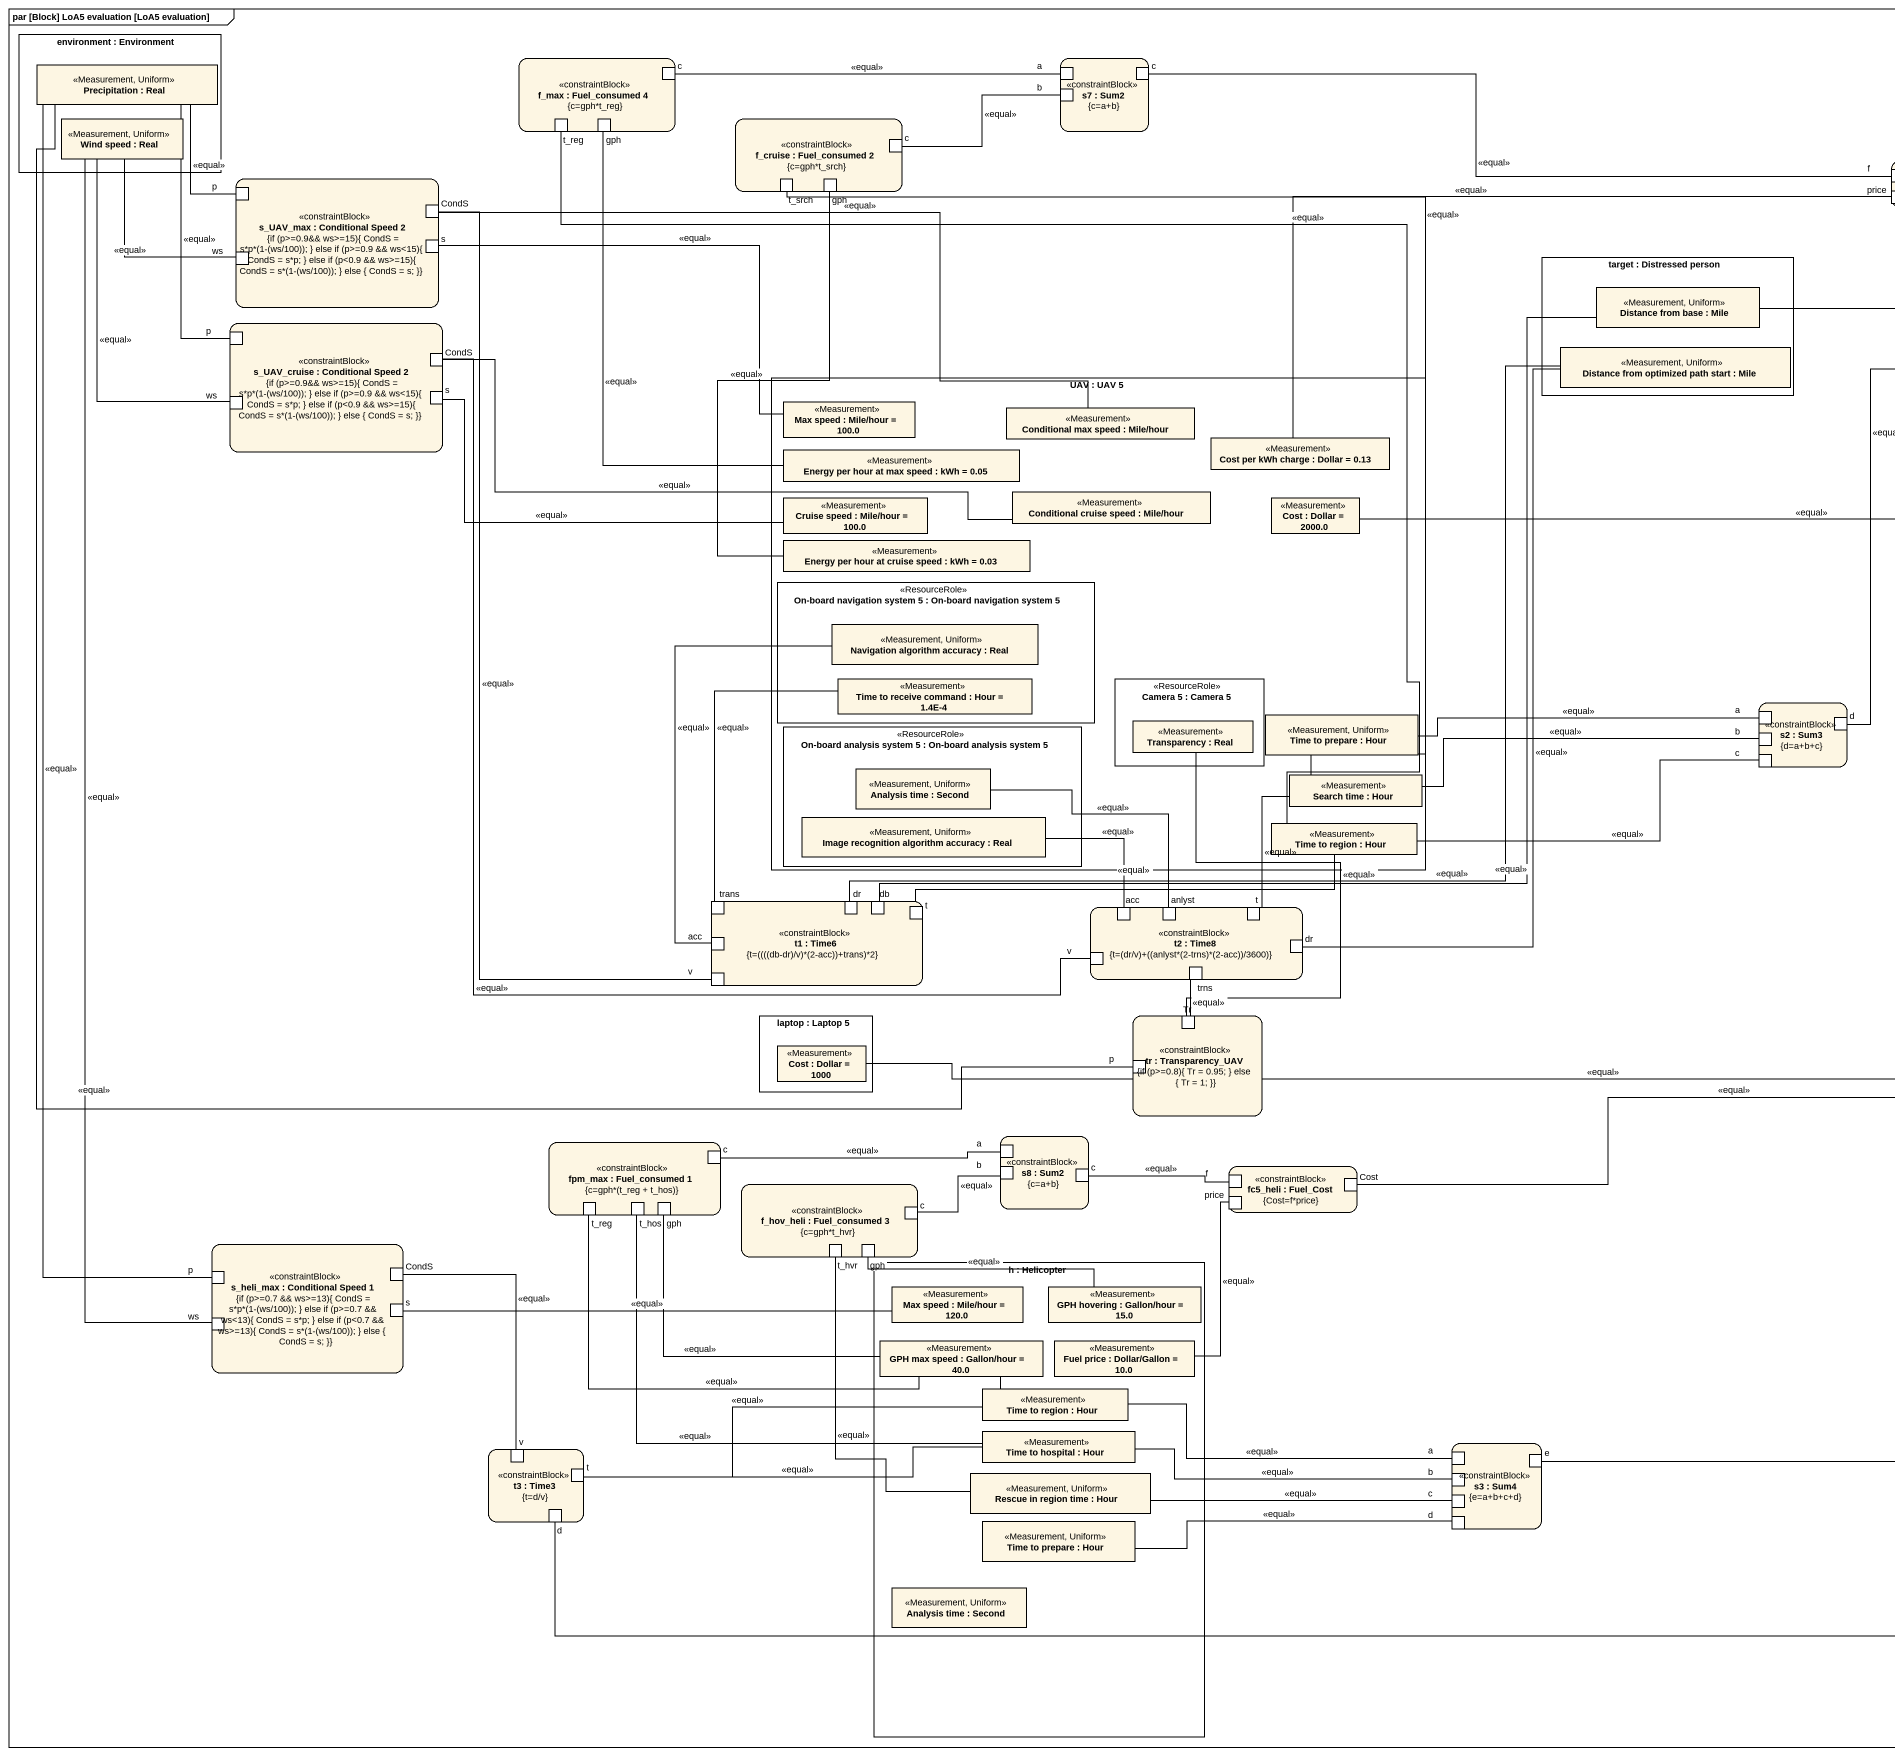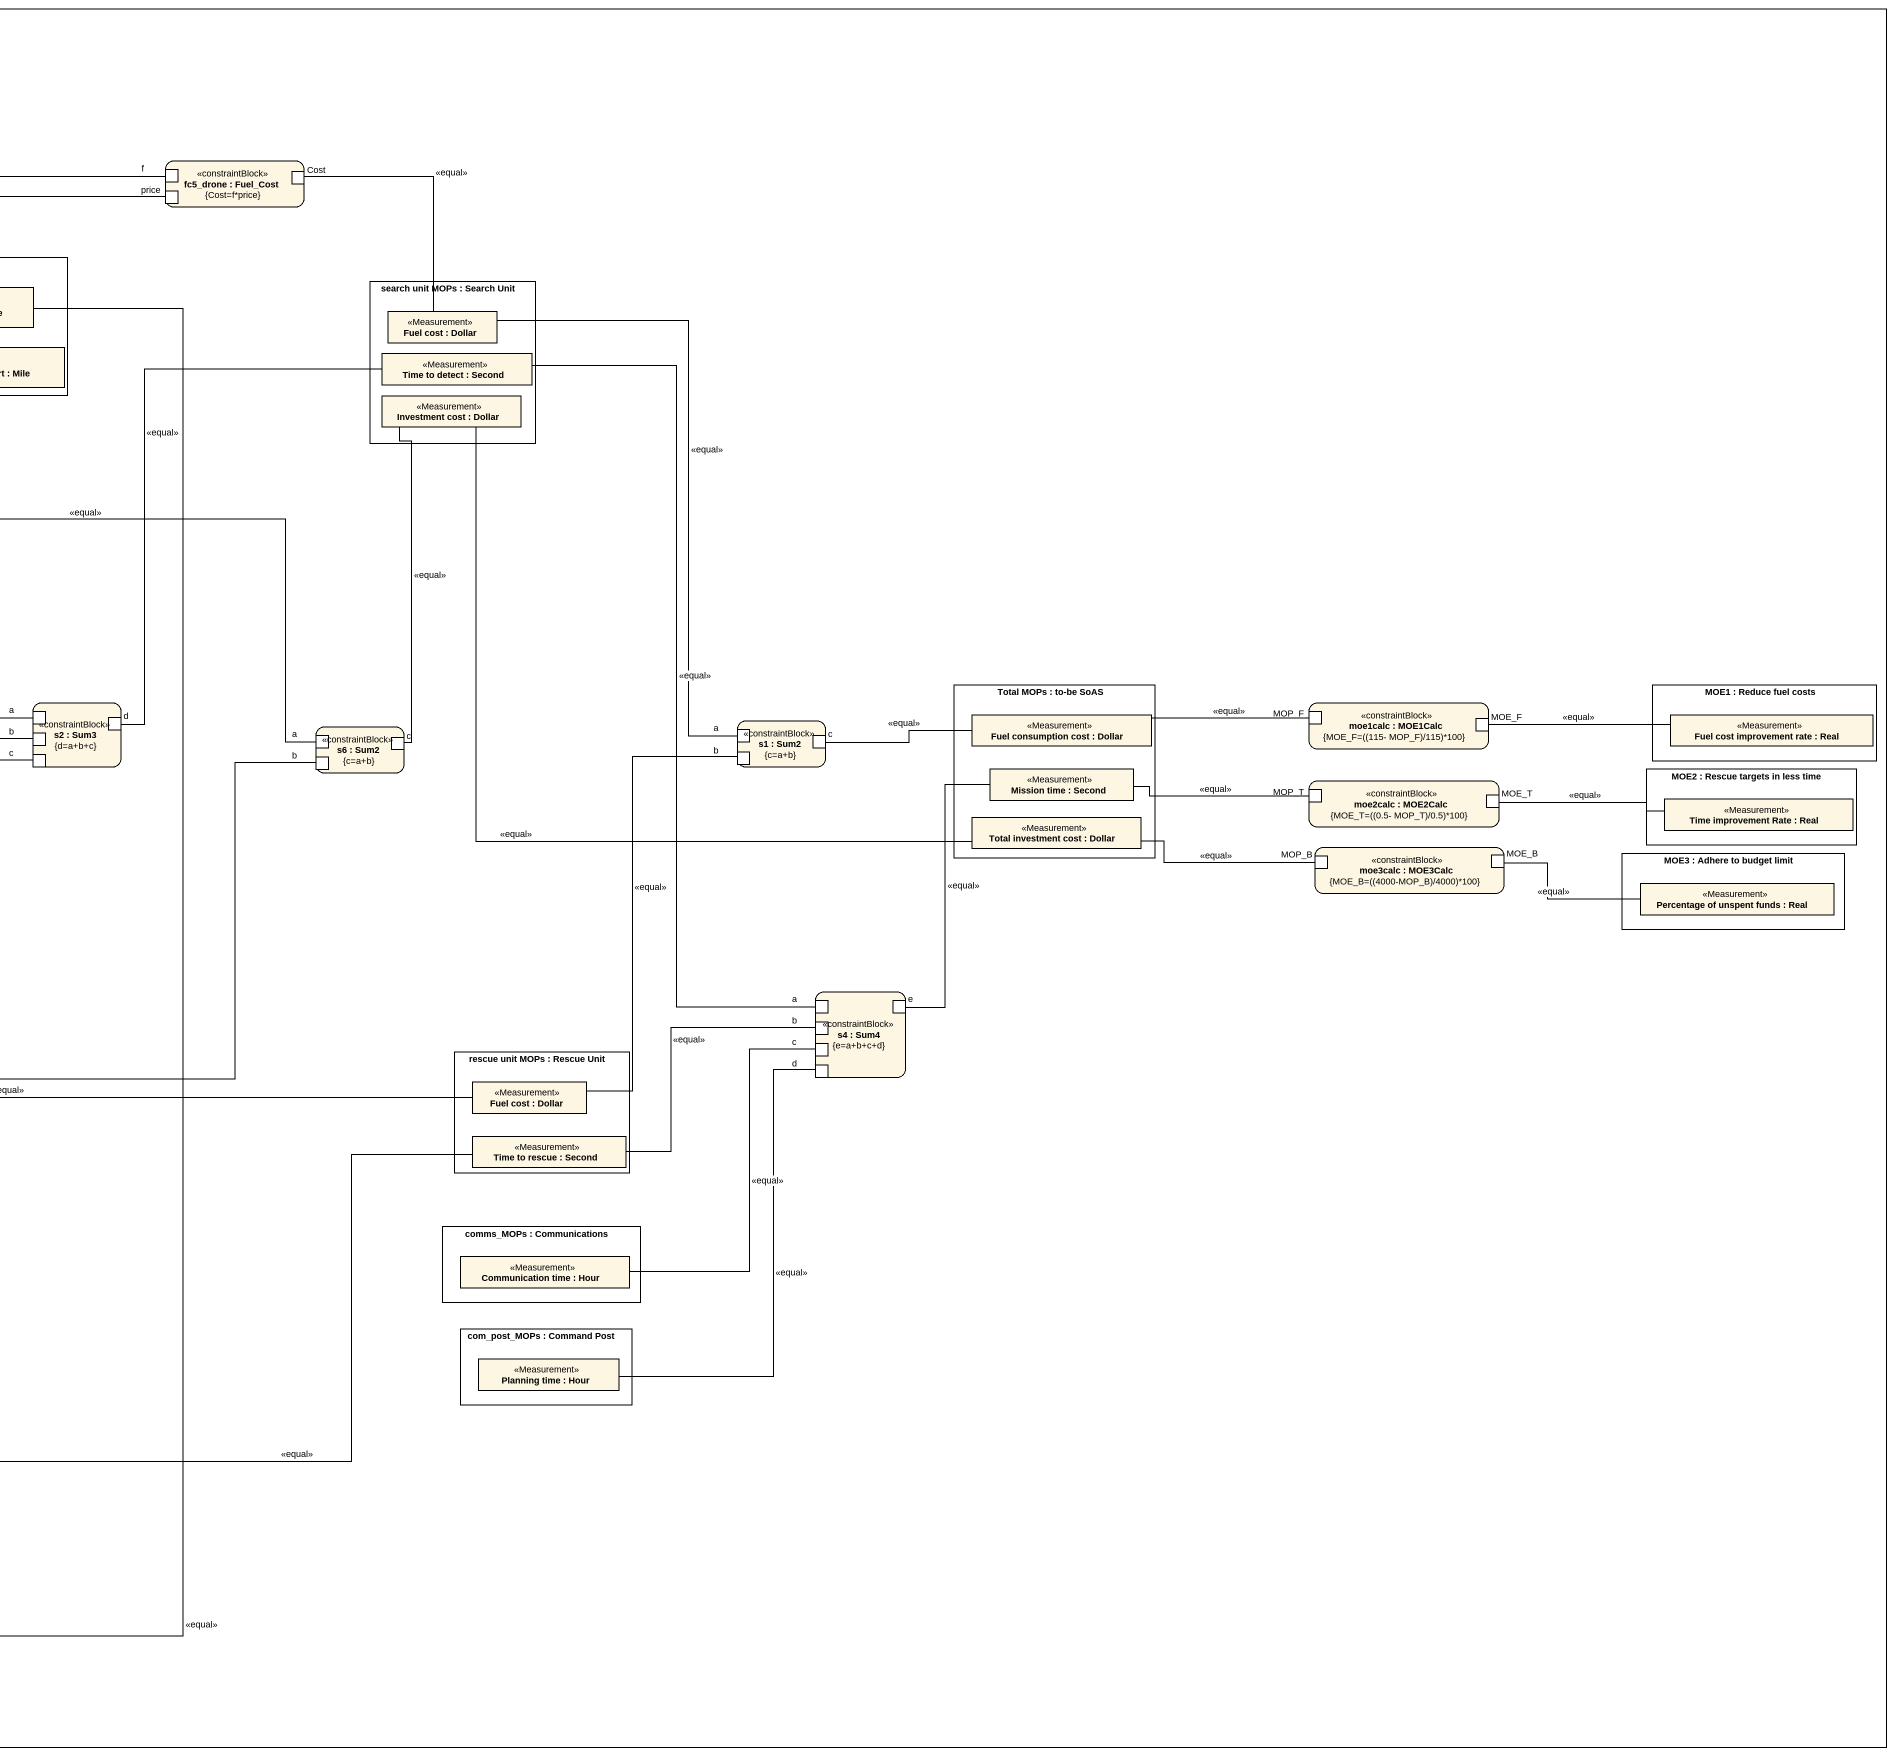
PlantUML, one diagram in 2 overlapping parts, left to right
@startuml
mainframe par [Block] LoA5 evaluation [LoA5 evaluation]
rectangle "environment : Environment" as environment {
  rectangle "Precipitation : Real" as Precipitation <<Measurement, Uniform>>
  rectangle "Wind speed : Real" as Wind_speed <<Measurement, Uniform>>
}
rectangle "f_max : Fuel_consumed 4\n{c=gph*t_reg}" as f_max <<constraintBlock>> {
  port c
  port t_reg
  port gph
}
rectangle "s7 : Sum2\n{c=a+b}" as s7 <<constraintBlock>> {
  port a
  port b
  port "c" as c_2
}
rectangle "f_cruise : Fuel_consumed 2\n{c=gph*t_srch}" as f_cruise <<constraintBlock>> {
  port "c" as c_3
  port t_srch
  port "gph" as gph_2
}
rectangle "fc5_drone : Fuel_Cost\n{Cost=f*price}" as fc5_drone <<constraintBlock>> {
  port f
  port Cost
  port price
}
rectangle "s_UAV_max : Conditional Speed 2\n{if (p>=0.9&& ws>=15){ CondS = s*p*(1-(ws/100)); } else if (p>=0.9 && ws<15){ CondS = s*p; } else if (p<0.9 && ws>=15){ CondS = s*(1-(ws/100)); } else { CondS = s; }}" as s_UAV_max <<constraintBlock>> {
  port p
  port CondS
  port ws
  port s
}
rectangle "target : Distressed person" as target {
  rectangle "Distance from base : Mile" as Distance_from_base <<Measurement, Uniform>>
  rectangle "Distance from optimized path start : Mile" as Distance_from_optimized <<Measurement, Uniform>>
}
rectangle "search unit MOPs : Search Unit" as search_unit_MOPs {
  rectangle "Fuel cost : Dollar" as Fuel_cost <<Measurement>>
  rectangle "Time to detect : Second" as Time_to_detect <<Measurement>>
  rectangle "Investment cost : Dollar" as Investment_cost <<Measurement>>
}
rectangle "s_UAV_cruise : Conditional Speed 2\n{if (p>=0.9&& ws>=15){ CondS = s*p*(1-(ws/100)); } else if (p>=0.9 && ws<15){ CondS = s*p; } else if (p<0.9 && ws>=15){ CondS = s*(1-(ws/100)); } else { CondS = s; }}" as s_UAV_cruise <<constraintBlock>> {
  port "p" as p_2
  port "CondS" as CondS_2
  port "ws" as ws_2
  port "s" as s_2
}
rectangle "UAV : UAV 5" as UAV {
  rectangle "Max speed : Mile/hour = 100.0" as Max_speed <<Measurement>>
  rectangle "Conditional max speed : Mile/hour" as Conditional_max_speed <<Measurement>>
  rectangle "Cost per kWh charge : Dollar = 0.13" as Cost_per_kWh_charge <<Measurement>>
  rectangle "Energy per hour at max speed : kWh = 0.05" as Energy_per_hour_at_max_speed <<Measurement>>
  rectangle "Cruise speed : Mile/hour = 100.0" as Cruise_speed <<Measurement>>
  rectangle "Conditional cruise speed : Mile/hour" as Conditional_cruise_speed <<Measurement>>
  rectangle "Cost : Dollar = 2000.0" as Cost_2 <<Measurement>>
  rectangle "Energy per hour at cruise speed : kWh = 0.03" as Energy_per_hour_at_cruise <<Measurement>>
  rectangle "On-board navigation system 5 : On-board navigation system 5" as On_board_navigation_system_5 <<ResourceRole>> {
    rectangle "Navigation algorithm accuracy : Real" as Navigation_algorithm <<Measurement, Uniform>>
    rectangle "Time to receive command : Hour = 1.4E-4" as Time_to_receive_command <<Measurement>>
  }
  rectangle "Camera 5 : Camera 5" as Camera_5 <<ResourceRole>> {
    rectangle "Transparency : Real" as Transparency <<Measurement>>
  }
  rectangle "Time to prepare : Hour" as Time_to_prepare <<Measurement, Uniform>>
  rectangle "On-board analysis system 5 : On-board analysis system 5" as On_board_analysis_system_5 <<ResourceRole>> {
    rectangle "Analysis time : Second" as Analysis_time <<Measurement, Uniform>>
    rectangle "Image recognition algorithm accuracy : Real" as Image_recognition_algorithm <<Measurement, Uniform>>
  }
  rectangle "Search time : Hour" as Search_time <<Measurement>>
  rectangle "Time to region : Hour" as Time_to_region <<Measurement>>
}
rectangle "s2 : Sum3\n{d=a+b+c}" as s2 <<constraintBlock>> {
  port "a" as a_2
  port d
  port "b" as b_2
  port "c" as c_4
}
rectangle "Total MOPs : to-be SoAS" as Total_MOPs {
  rectangle "Fuel consumption cost : Dollar" as Fuel_consumption_cost <<Measurement>>
  rectangle "Mission time : Second" as Mission_time <<Measurement>>
  rectangle "Total investment cost : Dollar" as Total_investment_cost <<Measurement>>
}
rectangle "moe1calc : MOE1Calc\n{MOE_F=((115- MOP_F)/115)*100}" as moe1calc <<constraintBlock>> {
  port MOP_F
  port MOE_F
}
rectangle "MOE1 : Reduce fuel costs" as MOE1 {
  rectangle "Fuel cost improvement rate : Real" as Fuel_cost_improvement_rate <<Measurement>>
}
rectangle "s6 : Sum2\n{c=a+b}" as s6 <<constraintBlock>> {
  port "a" as a_3
  port "b" as b_3
  port "c" as c_5
}
rectangle "s1 : Sum2\n{c=a+b}" as s1 <<constraintBlock>> {
  port "a" as a_4
  port "b" as b_4
  port "c" as c_6
}
rectangle "moe2calc : MOE2Calc\n{MOE_T=((0.5- MOP_T)/0.5)*100}" as moe2calc <<constraintBlock>> {
  port MOP_T
  port MOE_T
}
rectangle "MOE2 : Rescue targets in less time" as MOE2 {
  rectangle "Time improvement Rate : Real" as Time_improvement_Rate <<Measurement>>
}
rectangle "moe3calc : MOE3Calc\n{MOE_B=((4000-MOP_B)/4000)*100}" as moe3calc <<constraintBlock>> {
  port MOP_B
  port MOE_B
}
rectangle "MOE3 : Adhere to budget limit" as MOE3 {
  rectangle "Percentage of unspent funds : Real" as Percentage_of_unspent_funds <<Measurement>>
}
rectangle "t1 : Time6\n{t=((((db-dr)/v)*(2-acc))+trans)*2}" as t1 <<constraintBlock>> {
  port trans
  port dr
  port db
  port t
  port "acc" as acc_2
  port "v" as v_2
}
rectangle "t2 : Time8\n{t=(dr/v)+((anlyst*(2-trns)*(2-acc))/3600)}" as t2 <<constraintBlock>> {
  port acc
  port anlyst
  port "t" as t_2
  port v
  port "dr" as dr_2
  port trns
}
rectangle "laptop : Laptop 5" as laptop {
  rectangle "Cost : Dollar = 1000" as Cost_3 <<Measurement>>
}
rectangle "tr : Transparency_UAV\n{if (p>=0.8){ Tr = 0.95; } else { Tr = 1; }}" as tr <<constraintBlock>> {
  port Tr
  port "p" as p_3
}
rectangle "s4 : Sum4\n{e=a+b+c+d}" as s4 <<constraintBlock>> {
  port "a" as a_5
  port "b" as b_5
  port e
  port "c" as c_7
  port "d" as d_2
}
rectangle "rescue unit MOPs : Rescue Unit" as rescue_unit_MOPs {
  rectangle "Fuel cost : Dollar" as Fuel_cost_2 <<Measurement>>
  rectangle "Time to rescue : Second" as Time_to_rescue <<Measurement>>
}
rectangle "fpm_max : Fuel_consumed 1\n{c=gph*(t_reg + t_hos)}" as fpm_max <<constraintBlock>> {
  port "c" as c_8
  port "t_reg" as t_reg_2
  port t_hos
  port "gph" as gph_3
}
rectangle "s8 : Sum2\n{c=a+b}" as s8 <<constraintBlock>> {
  port "a" as a_6
  port "b" as b_6
  port "c" as c_9
}
rectangle "f_hov_heli : Fuel_consumed 3\n{c=gph*t_hvr}" as f_hov_heli <<constraintBlock>> {
  port "c" as c_10
  port t_hvr
  port "gph" as gph_4
}
rectangle "fc5_heli : Fuel_Cost\n{Cost=f*price}" as fc5_heli <<constraintBlock>> {
  port "f" as f_2
  port "Cost" as Cost_4
  port "price" as price_2
}
rectangle "s_heli_max : Conditional Speed 1\n{if (p>=0.7 && ws>=13){ CondS = s*p*(1-(ws/100)); } else if (p>=0.7 && ws<13){ CondS = s*p; } else if (p<0.7 && ws>=13){ CondS = s*(1-(ws/100)); } else { CondS = s; }}" as s_heli_max <<constraintBlock>> {
  port "p" as p_4
  port "CondS" as CondS_3
  port "ws" as ws_3
  port "s" as s_3
}
rectangle "comms_MOPs : Communications" as comms_MOPs {
  rectangle "Communication time : Hour" as Communication_time <<Measurement>>
}
rectangle "h : Helicopter" as h {
  rectangle "Max speed : Mile/hour = 120.0" as Max_speed_2 <<Measurement>>
  rectangle "GPH hovering : Gallon/hour = 15.0" as GPH_hovering <<Measurement>>
  rectangle "GPH max speed : Gallon/hour = 40.0" as GPH_max_speed <<Measurement>>
  rectangle "Fuel price : Dollar/Gallon = 10.0" as Fuel_price <<Measurement>>
  rectangle "Time to region : Hour" as Time_to_region_2 <<Measurement>>
  rectangle "Time to hospital : Hour" as Time_to_hospital <<Measurement>>
  rectangle "Rescue in region time : Hour" as Rescue_in_region_time <<Measurement, Uniform>>
  rectangle "Time to prepare : Hour" as Time_to_prepare_2 <<Measurement, Uniform>>
  rectangle "Analysis time : Second" as Analysis_time_2 <<Measurement, Uniform>>
}
rectangle "com_post_MOPs : Command Post" as com_post_MOPs {
  rectangle "Planning time : Hour" as Planning_time <<Measurement>>
}
rectangle "t3 : Time3\n{t=d/v}" as t3 <<constraintBlock>> {
  port "v" as v_3
  port "t" as t_3
  port "d" as d_3
}
rectangle "s3 : Sum4\n{e=a+b+c+d}" as s3 <<constraintBlock>> {
  port "a" as a_7
  port "e" as e_2
  port "b" as b_7
  port "c" as c_11
  port "d" as d_4
}
c -right- a : <<equal>>
c_2 -right- f : <<equal>>
t_reg -- Time_to_region : <<equal>>
gph -- Energy_per_hour_at_max_speed : <<equal>>
c_3 -right- b : <<equal>>
Cost -- Fuel_cost : <<equal>>
p -up- Precipitation : <<equal>>
CondS -right- Conditional_max_speed : <<equal>>
t_srch -- Search_time : <<equal>>
gph_2 -- Energy_per_hour_at_cruise : <<equal>>
price -left- Cost_per_kWh_charge : <<equal>>
ws -up- Wind_speed : <<equal>>
s -right- Max_speed : <<equal>>
p_2 -up- Precipitation : <<equal>>
CondS_2 -right- Conditional_cruise_speed : <<equal>>
ws_2 -up- Wind_speed : <<equal>>
s_2 -right- Cruise_speed : <<equal>>
Investment_cost -- Total_investment_cost : <<equal>>
a_2 -left- Time_to_prepare : <<equal>>
d -up- Time_to_detect : <<equal>>
MOP_F -left- Fuel_consumption_cost : <<equal>>
MOE_F -right- Fuel_cost_improvement_rate : <<equal>>
b_2 -left- Search_time : <<equal>>
c_4 -left- Time_to_region : <<equal>>
a_3 -left- Cost_2 : <<equal>>
b_3 -left- Cost_3 : <<equal>>
c_5 -up- Investment_cost : <<equal>>
a_4 -up- Fuel_cost : <<equal>>
b_4 -- Fuel_cost_2 : <<equal>>
c_6 -right- Fuel_consumption_cost : <<equal>>
MOP_T -left- Mission_time : <<equal>>
MOE_T -right- Time_improvement_Rate : <<equal>>
MOP_B -left- Total_investment_cost : <<equal>>
MOE_B -right- Percentage_of_unspent_funds : <<equal>>
trans -up- Time_to_receive_command : <<equal>>
dr -up- Distance_from_optimized : <<equal>>
db -up- Distance_from_base : <<equal>>
t -right- Time_to_region : <<equal>>
acc -left- Image_recognition_algorithm : <<equal>>
anlyst -left- Analysis_time : <<equal>>
t_2 -up- Search_time : <<equal>>
acc_2 -up- Navigation_algorithm : <<equal>>
v -up- CondS_2 : <<equal>>
dr_2 -up- Distance_from_optimized : <<equal>>
v_2 -up- CondS : <<equal>>
trns -- Tr : <<equal>>
Tr -up- Transparency : <<equal>>
a_5 -up- Time_to_detect : <<equal>>
b_5 -left- Time_to_rescue : <<equal>>
e -up- Mission_time : <<equal>>
p_3 -up- Precipitation : <<equal>>
c_7 -- Communication_time : <<equal>>
d_2 -- Planning_time : <<equal>>
c_8 -right- a_6 : <<equal>>
c_9 -right- f_2 : <<equal>>
Cost_4 -right- Fuel_cost_2 : <<equal>>
t_reg_2 -right- Time_to_region_2 : <<equal>>
t_hos -right- Time_to_hospital : <<equal>>
gph_3 -right- GPH_max_speed : <<equal>>
c_10 -right- b_6 : <<equal>>
price_2 -- Fuel_price : <<equal>>
t_hvr -- Rescue_in_region_time : <<equal>>
gph_4 -right- GPH_hovering : <<equal>>
p_4 -up- Precipitation : <<equal>>
ws_3 -up- Wind_speed : <<equal>>
s_3 -right- Max_speed_2 : <<equal>>
v_3 -up- CondS_3 : <<equal>>
a_7 -left- Time_to_region_2 : <<equal>>
e_2 -right- Time_to_rescue : <<equal>>
t_3 -right- Time_to_region_2 : <<equal>>
t_3 -right- Time_to_hospital : <<equal>>
b_7 -left- Time_to_hospital : <<equal>>
d_3 -up- Distance_from_base : <<equal>>
c_11 -left- Rescue_in_region_time : <<equal>>
d_4 -left- Time_to_prepare_2 : <<equal>>
@enduml
